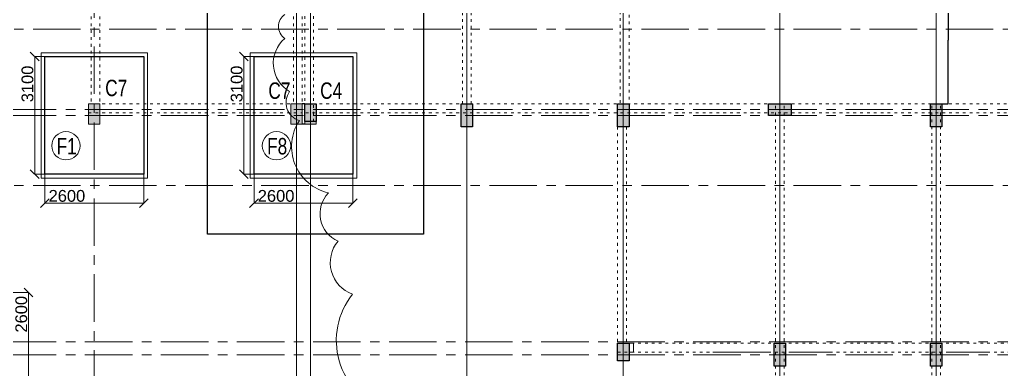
# Model space of a CAD drawing. Header units: inches. Extents: x 719368 to 6315912, y -2624014 to 446967.
# Drawn here: x 5472006 to 5497823, y -2118592 to -2109385 of the extents above; entities that cross this region are included whole.
import ezdxf

# ---------------------------------------------------------------- set-up
doc = ezdxf.new("R2010")
doc.units = ezdxf.units.IN
doc.header["$LTSCALE"] = 20
doc.header["$MEASUREMENT"] = 0
doc.header["$PDMODE"] = 3
for name, pattern in [('ACAD_ISO03W100', [30, 12, -18]), ('CENTER', [2, 1.25, -0.25, 0.25, -0.25]), ('CENTER2', [1.125, 0.75, -0.125, 0.125, -0.125])]:
    doc.linetypes.add(name, pattern=pattern)
doc.layers.get('0').update_dxf_attribs({"color": 51, "lineweight": 30})
doc.layers.get('Defpoints').update_dxf_attribs({"lineweight": 25})
for name, color, linetype, lineweight in [('COL.FILL', 6, 'Continuous', 20), ('COLUMN', 2, 'Continuous', 25), ('DIM', 7, 'Continuous', 13), ('FOOTING', 73, 'Continuous', 30), ('GRID', 202, 'CENTER', 5), ('HACHE', 6, 'Continuous', 9), ('HIDDEN', 181, 'ACAD_ISO03W100', 18), ('STAIR', 4, 'Continuous', 25), ('Text', 7, 'Continuous', 15), ('WALL', 1, 'Continuous', 18), ('Window-Wall', 7, 'Continuous', 20)]:
    doc.layers.add(name, color=color, linetype=linetype, lineweight=lineweight)
doc.layers.add('dimn', color=253, linetype='Continuous')
doc.styles.add('BOLD', font='arial.ttf')
doc.styles.add('DIM SUMBI', font='arial.ttf')
doc.styles.add('Tabrej', font='romans.shx')
doc.dimstyles.new('DIM', dxfattribs={"dimtxt": 0.8, "dimasz": 0.4, "dimexe": 0.18, "dimexo": 0.0625, "dimgap": 0.1, "dimtad": 0, "dimdec": 3, "dimzin": 0, "dimdsep": 46, "dimtxsty": 'Tabrej', "dimcen": 0, "dimclrd": 251, "dimclre": 256, "dimclrt": 7, "dimadec": 0, "dimazin": 0, "dimtfac": 1, "dimtdec": 3, "dimtofl": 0, "dimtmove": 0, "dimatfit": 3, "dimfxl": 0, "dimtolj": 1, "dimtzin": 0, "dimlwd": -1, "dimlwe": -1, "dimarcsym": 0})
doc.dimstyles.new('PL1', dxfattribs={"dimtxt": 275, "dimasz": 230, "dimexe": 0.18, "dimexo": 12, "dimgap": 30, "dimtad": 1, "dimjust": 1, "dimdec": 0, "dimzin": 0, "dimdsep": 46, "dimtxsty": 'BOLD', "dimblk": 'OBLIQUE', "dimcen": 0.09, "dimclrd": 256, "dimclre": 256, "dimadec": 0, "dimazin": 0, "dimtfac": 1, "dimtdec": 0, "dimtofl": 0, "dimtmove": 0, "dimatfit": 3, "dimfxl": 0, "dimtolj": 1, "dimtzin": 0, "dimlwd": -1, "dimlwe": -1, "dimarcsym": 0})

# ---------------------------------------------------------------- blocks, each defined once
blk = doc.blocks.new('CU')
at = {"layer": 'WALL', "linetype": 'CENTER2'}
h = blk.add_hatch(color=256, dxfattribs=at)
h.dxf.hatch_style = 1
h.paths.add_polyline_path([(0, 0.035), (0, -0.265), (0.46, -0.265), (0.46, 0.035)])
at = {"layer": 'COLUMN', "linetype": 'CENTER2'}
blk.add_lwpolyline([(0, 0.035), (0, -0.265), (0.46, -0.265), (0.46, 0.035), (0, 0.035)], dxfattribs=at)
blk = doc.blocks.new('C2')
at = {"layer": 'COLUMN'}
h = blk.add_hatch(color=7, dxfattribs=at)
h.dxf.hatch_style = 1
h.paths.add_polyline_path([(0.3, 0), (0, 0), (0, -0.6), (0.3, -0.6)])
for p, q in [((0, 0), (0, -0.6)), ((0.3, 0), (0, 0)), ((0.3, -0.6), (0.3, 0)), ((0, -0.6), (0.3, -0.6))]:
    blk.add_line(p, q, dxfattribs=at)
blk = doc.blocks.new('*D510')
at = {"layer": 'Defpoints', "color": 0}
for p in [(5496112, -2108255), (5496112, -2111605), (5496420, -2111605)]:
    blk.add_point(p, dxfattribs=at)
at = {"layer": 'dimn'}
for p, q in [((5496112, -2108255), (5496420, -2108255)), ((5496112, -2111605), (5496420, -2111605))]:
    blk.add_line(p, q, dxfattribs=at)
at = {"layer": 'dimn', "color": 251}
for p, q in [((5496420, -2108256), (5496420, -2109928)), ((5496420, -2111605), (5496420, -2109933))]:
    blk.add_line(p, q, dxfattribs=at)
for points in [[(5496420, -2108256), (5496420, -2108256), (5496420, -2108255)], [(5496420, -2111605), (5496420, -2111605), (5496420, -2111605)]]:
    blk.add_solid(points, dxfattribs=at)
at = {"layer": 'dimn', "color": 7, "insert": (5496420, -2109930), "char_height": 0.5, "attachment_point": 5, "rotation": 90, "style": 'Tabrej'}
blk.add_mtext('\\A1;3350.000\\P [10990\'-10"]', dxfattribs=at)
blk = doc.blocks.new('_Oblique')
at = {"layer": 'STAIR', "color": 0, "lineweight": -2}
blk.add_line((-0.5, -0.5), (0.5, 0.5), dxfattribs=at)
blk = doc.blocks.new('*D455')
at = {"layer": 'Defpoints', "color": 0}
for p in [(5475269, -2113006), (5472669, -2113148), (5475269, -2114215)]:
    blk.add_point(p, dxfattribs=at)
at = {"layer": 'DIM'}
for p, q in [((5475269, -2113018), (5475269, -2114215)), ((5472669, -2113160), (5472669, -2114215)), ((5472669, -2114215), (5475269, -2114215))]:
    blk.add_line(p, q, dxfattribs=at)
at = {"layer": 'DIM', "xscale": 230, "yscale": 230, "zscale": 230, "rotation": 180}
blk.add_blockref('_Oblique', (5472669, -2114215), dxfattribs=at)
at = {"layer": 'DIM', "xscale": 230, "yscale": 230, "zscale": 230}
blk.add_blockref('_Oblique', (5475269, -2114215), dxfattribs=at)
at = {"layer": 'DIM', "color": 0, "insert": (5473249, -2114027), "char_height": 310, "attachment_point": 5, "style": 'BOLD'}
blk.add_mtext('\\A1;2600', dxfattribs=at)
blk = doc.blocks.new('*D456')
at = {"layer": 'Defpoints', "color": 0}
for p in [(5472402, -2110355), (5472907, -2110355), (5472915, -2113455)]:
    blk.add_point(p, dxfattribs=at)
at = {"layer": 'DIM'}
for p, q in [((5472895, -2110355), (5472401, -2110355)), ((5472402, -2113455), (5472402, -2110355)), ((5472903, -2113455), (5472401, -2113455))]:
    blk.add_line(p, q, dxfattribs=at)
at = {"layer": 'DIM', "xscale": 230, "yscale": 230, "zscale": 230}
for p, rotation in [((5472402, -2110355), 90), ((5472402, -2113455), 270)]:
    blk.add_blockref('_Oblique', p, dxfattribs=dict(at, rotation=rotation))
at = {"layer": 'DIM', "color": 0, "insert": (5472213, -2111079), "char_height": 310, "attachment_point": 5, "rotation": 90, "style": 'BOLD'}
blk.add_mtext('\\A1;3100', dxfattribs=at)
blk = doc.blocks.new('*D475')
at = {"layer": 'Defpoints', "color": 0}
for p in [(5471708, -2116570), (5471708, -2119170), (5472238, -2119170)]:
    blk.add_point(p, dxfattribs=at)
at = {"layer": 'DIM'}
for p, q in [((5471720, -2116570), (5472239, -2116570)), ((5472238, -2116570), (5472238, -2119170)), ((5471720, -2119170), (5472239, -2119170))]:
    blk.add_line(p, q, dxfattribs=at)
at = {"layer": 'DIM', "xscale": 230, "yscale": 230, "zscale": 230}
for p, rotation in [((5472238, -2116570), 90), ((5472238, -2119170), 270)]:
    blk.add_blockref('_Oblique', p, dxfattribs=dict(at, rotation=rotation))
at = {"layer": 'DIM', "color": 0, "insert": (5472050, -2117141), "char_height": 310, "attachment_point": 5, "rotation": 90, "style": 'BOLD'}
blk.add_mtext('\\A1;2600', dxfattribs=at)
blk = doc.blocks.new('*D805')
at = {"layer": 'Defpoints', "color": 0}
for p in [(5480770, -2113006), (5478170, -2113148), (5480770, -2114215)]:
    blk.add_point(p, dxfattribs=at)
at = {"layer": 'DIM'}
for p, q in [((5480770, -2113018), (5480770, -2114215)), ((5478170, -2113160), (5478170, -2114215)), ((5478170, -2114215), (5480770, -2114215))]:
    blk.add_line(p, q, dxfattribs=at)
at = {"layer": 'DIM', "xscale": 230, "yscale": 230, "zscale": 230, "rotation": 180}
blk.add_blockref('_Oblique', (5478170, -2114215), dxfattribs=at)
at = {"layer": 'DIM', "xscale": 230, "yscale": 230, "zscale": 230}
blk.add_blockref('_Oblique', (5480770, -2114215), dxfattribs=at)
at = {"layer": 'DIM', "color": 0, "insert": (5478750, -2114027), "char_height": 310, "attachment_point": 5, "style": 'BOLD'}
blk.add_mtext('\\A1;2600', dxfattribs=at)
blk = doc.blocks.new('*D806')
at = {"layer": 'Defpoints', "color": 0}
for p in [(5477903, -2110355), (5478409, -2110355), (5478416, -2113455)]:
    blk.add_point(p, dxfattribs=at)
at = {"layer": 'DIM'}
for p, q in [((5478397, -2110355), (5477903, -2110355)), ((5477903, -2113455), (5477903, -2110355)), ((5478404, -2113455), (5477903, -2113455))]:
    blk.add_line(p, q, dxfattribs=at)
at = {"layer": 'DIM', "xscale": 230, "yscale": 230, "zscale": 230}
for p, rotation in [((5477903, -2110355), 90), ((5477903, -2113455), 270)]:
    blk.add_blockref('_Oblique', p, dxfattribs=dict(at, rotation=rotation))
at = {"layer": 'DIM', "color": 0, "insert": (5477714, -2111079), "char_height": 310, "attachment_point": 5, "rotation": 90, "style": 'BOLD'}
blk.add_mtext('\\A1;3100', dxfattribs=at)

msp = doc.modelspace()

# ---------------------------------------------------------------- hatches: boundary and pattern name
at = {"layer": 'COL.FILL'}
for points in [[(5474119.0859, -2112135.389), (5474119.0859, -2111605.389), (5473819.0859, -2111605.389), (5473819.0859, -2112135.389)], [(5479439.0859, -2112135.389), (5479439.0859, -2111605.389), (5479139.0859, -2111605.389), (5479139.0859, -2112135.389)], [(5479801.5859, -2112135.389), (5479801.5859, -2111605.389), (5479501.5859, -2111605.389), (5479501.5859, -2112135.389)]]:
    msp.add_hatch(color=256, dxfattribs=at).paths.add_polyline_path(points)

# ---------------------------------------------------------------- linework, layer by layer
at = {"color": 0}
for p, q in [((5479501.5859, -2111605.389), (5479439.0859, -2111605.389)), ((5479501.5859, -2112135.389), (5479439.0859, -2112135.389))]:
    msp.add_line(p, q, dxfattribs=at)
msp.add_lwpolyline([(5476950.2592, -2091973.0641), (5482630.2657, -2091973.0641), (5482630.2657, -2115035.2942), (5476950.2592, -2115035.2942)], close=True, dxfattribs=at)
at = {"layer": 'COL.FILL'}
for points in [[(5474119.0859, -2112135.389), (5473819.0859, -2112135.389), (5473819.0859, -2111605.389), (5474119.0859, -2111605.389)], [(5479439.0859, -2112135.389), (5479139.0859, -2112135.389), (5479139.0859, -2111605.389), (5479439.0859, -2111605.389)], [(5479801.5859, -2112135.389), (5479501.5859, -2112135.389), (5479501.5859, -2111605.389), (5479801.5859, -2111605.389)]]:
    msp.add_lwpolyline(points, close=True, dxfattribs=at)
at = {"layer": 'DIM'}
msp.add_lwpolyline([(5481649.822, -2119661.977, -0.52056705), (5480759.8243, -2116613.8802, -0.52056705), (5480378.4063, -2115216.8374, -0.52056705), (5480124.1165, -2113946.8003, -0.52056705), (5479361.2637, -2112041.7414, -0.52056705), (5479106.9906, -2111279.7204, -0.52056705), (5478979.8457, -2109882.6776, -0.52056705), (5478979.8457, -2109247.6559, -0.52056705)], format="xyb", dxfattribs=at)
at = {"layer": 'FOOTING'}
for points in [[(5472669.0859, -2110355.4344), (5475269.0859, -2110355.4344), (5475269.0859, -2113455.4344), (5472669.0859, -2113455.4344)], [(5478170.3132, -2110355.4344), (5480770.3132, -2110355.4344), (5480770.3132, -2113455.4344), (5478170.3132, -2113455.4344)]]:
    msp.add_lwpolyline(points, close=True, dxfattribs=at)
at = {"layer": 'GRID', "ltscale": 50}
for p, q in [((5483766.5858, -2129286.9875), (5483766.5858, -2085956.4181)), ((5487881.5858, -2129286.9875), (5487881.5858, -2085956.4181)), ((5491996.5858, -2129286.9875), (5491996.5858, -2085956.4181)), ((5496111.5858, -2129286.9875), (5496111.5858, -2085956.4181)), ((5479289.0859, -2129286.7931), (5479289.0859, -2086547.5623)), ((5479289.0859, -2129286.8385), (5479289.0859, -2086547.6076)), ((5479651.5859, -2129286.9875), (5479651.5859, -2086547.7567)), ((5473969.1085, -2104090.1), (5473969.1085, -2129286.8385)), ((5436358.4024, -2109640.4354), (5551358.5285, -2109640.4354)), ((5435720.6711, -2111755.4344), (5551358.5285, -2111755.4344)), ((5435720.6711, -2111905.389), (5551358.5285, -2111905.389)), ((5436358.4024, -2113755.4354), (5551358.5285, -2113755.4354)), ((5435720.6711, -2117870.4354), (5551358.5285, -2117870.4354)), ((5435720.6711, -2118205.4344), (5551358.5285, -2118205.4344))]:
    msp.add_line(p, q, dxfattribs=at)
at = {"layer": 'GRID', "ltscale": 0.05}
for p, q in [((5479289.0859, -2087148.5707), (5479289.0859, -2126935.9243)), ((5479651.5859, -2087148.5707), (5479651.5859, -2126935.9243)), ((5483766.5858, -2087148.5707), (5483766.5858, -2126935.9243)), ((5487881.5858, -2087148.5707), (5487881.5858, -2126935.9243)), ((5491996.5858, -2087148.5707), (5491996.5858, -2126935.9243)), ((5496111.5858, -2087148.5707), (5496111.5858, -2126935.9243))]:
    msp.add_line(p, q, dxfattribs=at)
at = {"layer": 'HACHE'}
for points in [[(5472569.0859, -2110255.4344), (5475369.0859, -2110255.4344), (5475369.0859, -2113555.4344), (5472569.0859, -2113555.4344)], [(5478070.3132, -2110255.4344), (5480870.3132, -2110255.4344), (5480870.3132, -2113555.4344), (5478070.3132, -2113555.4344)]]:
    msp.add_lwpolyline(points, close=True, dxfattribs=at)
at = {"layer": 'HIDDEN', "linetype": 'ACAD_ISO03W100', "ltscale": 0.3}
for p, q in [((5473889.0859, -2095265.4344), (5473889.0859, -2111605.389)), ((5474119.0859, -2095265.4344), (5474119.0859, -2111605.389)), ((5479209.0859, -2095265.4344), (5479209.0859, -2111605.389)), ((5479439.0859, -2095265.4344), (5479439.0859, -2111605.389)), ((5479501.5859, -2095795.4797), (5479501.5859, -2112065.389)), ((5479731.5859, -2095795.4797), (5479731.5859, -2112065.389)), ((5483651.5859, -2111605.1946), (5483651.5859, -2095795.389)), ((5483881.5859, -2111605.1946), (5483881.5859, -2095795.389)), ((5487801.5858, -2101425.4344), (5487801.5858, -2111605.4344)), ((5488031.5858, -2105835.4344), (5488031.5858, -2111605.4344)), ((5473819.0859, -2111605.389), (5479439.0859, -2111605.389)), ((5473819.0859, -2111835.389), (5479439.0859, -2111835.389)), ((5512721.5858, -2111605.389), (5479501.5859, -2111605.389)), ((5512721.5858, -2111835.389), (5479501.5859, -2111835.389)), ((5491881.5858, -2121985.389), (5491881.5858, -2111605.3437)), ((5492111.5858, -2121985.389), (5492111.5858, -2111605.3437)), ((5495996.5858, -2121985.4344), (5495996.5858, -2111605.389)), ((5496226.5858, -2121985.4344), (5496226.5858, -2111605.389)), ((5487731.5858, -2112205.389), (5487731.5858, -2117905.4344)), ((5487961.5858, -2112205.389), (5487961.5858, -2117905.4344)), ((5487731.5858, -2117905.4344), (5504491.5858, -2117905.4344)), ((5487731.5858, -2118135.4344), (5504491.5858, -2118135.4344))]:
    msp.add_line(p, q, dxfattribs=at)
at = {"layer": 'Text'}
for centre in [(5473223.2533, -2112705.6819), (5478760.7567, -2112705.6819)]:
    msp.add_circle(centre, 372.7728, dxfattribs=at)
at = {"layer": 'WALL'}
for points in [[(5488146.5858, -2118135.4344), (5488146.5858, -2117905.4344), (5488031.5858, -2117905.4344), (5488031.5858, -2118135.4344), (5488146.5858, -2118135.4344)], [(5488146.5858, -2118135.4571), (5488146.5858, -2117905.4571), (5488031.5858, -2117905.4571), (5488031.5858, -2118135.4571), (5488146.5858, -2118135.4571)]]:
    msp.add_lwpolyline(points, dxfattribs=at)
at = {"layer": 'Window-Wall'}
for p, q in [((5491731.5858, -2118135.4344), (5490231.5858, -2118135.4344)), ((5493332.8225, -2118135.4344), (5492261.5858, -2118135.4344)), ((5497447.8225, -2118135.4571), (5496376.5858, -2118135.4571))]:
    msp.add_line(p, q, dxfattribs=at)

# ---------------------------------------------------------------- block references
at = {"linetype": 'CENTER2', "xscale": -1000, "yscale": 1000, "zscale": 1000, "rotation": 270}
for p in [(5479766.5859, -2112065.389), (5487996.5858, -2118365.4344)]:
    msp.add_blockref('CU', p, dxfattribs=at)
at = {"color": 5, "xscale": -1000, "yscale": 1000, "zscale": 1000}
for p, rotation in [((5483616.5858, -2112205.389), 180), ((5487731.5858, -2112205.389), 180), ((5492296.5858, -2111905.4344), 270), ((5495961.5858, -2112205.4344), 180), ((5491846.5858, -2118505.4344), 180), ((5495961.5858, -2118505.4344), 180)]:
    msp.add_blockref('C2', p, dxfattribs=dict(at, rotation=rotation))

# ---------------------------------------------------------------- texts
at = {"layer": 'Text', "style": 'DIM SUMBI', "width": 0.75}
for s, p in [('C7', (5474255.8779, -2111400.9164)), ('C7', (5478547.042, -2111470.9488)), ('C4', (5479908.9464, -2111470.9488)), ('F1', (5472977.1357, -2112933.2429)), ('F8', (5478514.6392, -2112933.2429))]:
    msp.add_text(s, height=432.432, dxfattribs=at).set_placement(p)

# ---------------------------------------------------------------- dimensions: what is measured, and where the dimension line sits
at = {"layer": 'DIM'}
for base, p1, p2, picture, middle in [((5472401.5581, -2110355.4344), (5472915.1035, -2113455.4344), (5472907.2914, -2110355.4344), '*D456', (5472401.5581, -2111079.2546)), ((5477902.7855, -2110355.4344), (5478416.3309, -2113455.4344), (5478408.5187, -2110355.4344), '*D806', (5477902.7855, -2111079.2546)), ((5472238.3638, -2119170.4344), (5471707.8949, -2116570.4344), (5471707.8949, -2119170.4344), '*D475', (5472238.3638, -2117141.2691))]:
    dim = msp.add_linear_dim(base=base, p1=p1, p2=p2, angle=270, dimstyle='PL1', override={"dimtxt": 310}, dxfattribs=at)
    dim.commit()
    dim.dimension.update_dxf_attribs({"geometry": picture, "text_midpoint": middle, "dimtype": 160})
for base, p1, p2, picture, middle in [((5475269.0859, -2114215.0738), (5472669.0859, -2113148.4595), (5475269.0859, -2113006.1572), '*D455', (5473249.1385, -2114215.0738)), ((5480770.3132, -2114215.0738), (5478170.3132, -2113148.4595), (5480770.3132, -2113006.1572), '*D805', (5478750.3658, -2114215.0738))]:
    dim = msp.add_linear_dim(base=base, p1=p1, p2=p2, dimstyle='PL1', override={"dimtxt": 310}, dxfattribs=at)
    dim.commit()
    dim.dimension.update_dxf_attribs({"geometry": picture, "text_midpoint": middle, "dimtype": 160})
at = {"layer": 'dimn'}
dim = msp.add_linear_dim(base=(5496419.7481, -2111605.4344), p1=(5496111.5858, -2108255.4344), p2=(5496111.5858, -2111605.4344), angle=90, text='<>\\P[]', dimstyle='DIM', override={"dimtxt": 0.5, "dimarcsym": 1}, dxfattribs=at)
dim.commit()
dim.dimension.update_dxf_attribs({"geometry": '*D510', "text_midpoint": (5496419.7481, -2109930.4344)})

doc.saveas('drawing.dxf')
